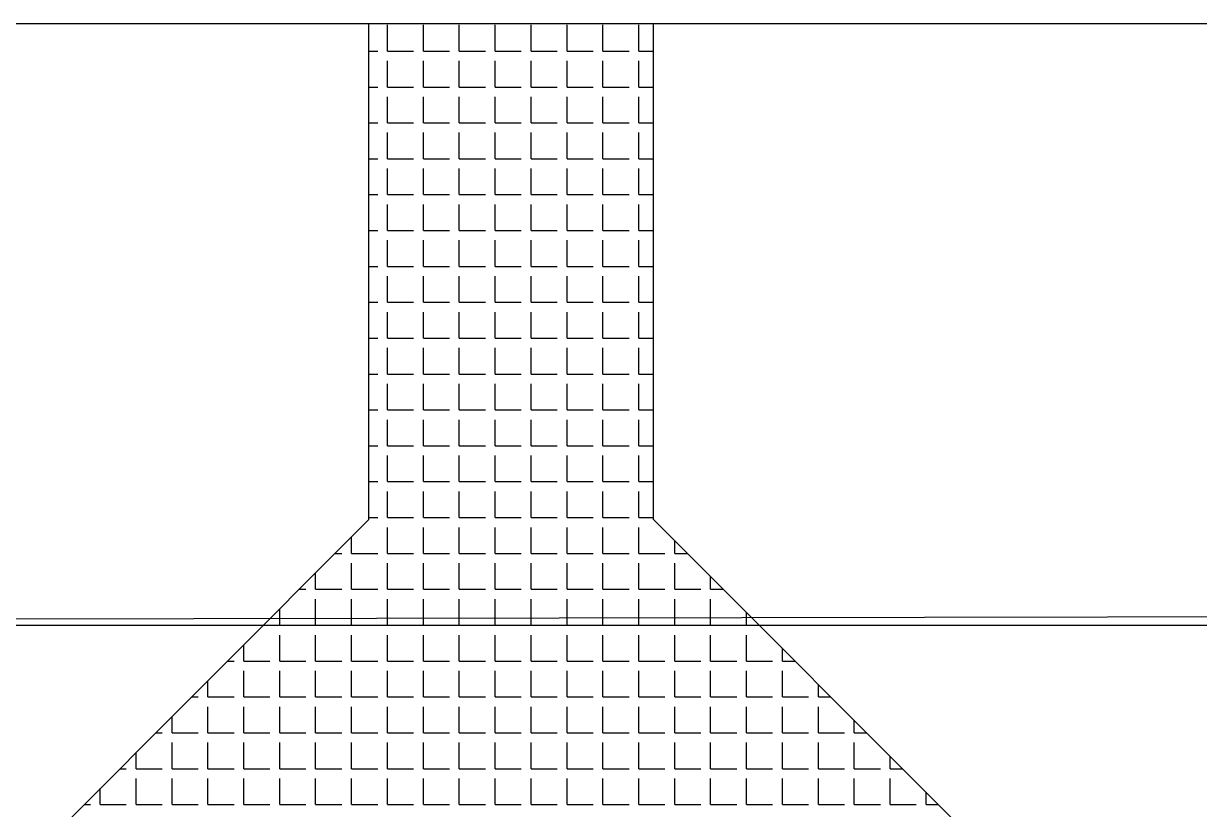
# Model space of a CAD drawing. Header units: millimetres. Extents: x -2063041 to -1932644, y 197605868 to 197643080.
# Drawn here: x -2047647.9 to -2047477.2, y 197626825.6 to 197626939.8 of the extents above; entities that cross this region are included whole.
import ezdxf

# ---------------------------------------------------------------- set-up
doc = ezdxf.new("R2010")
doc.units = ezdxf.units.MM
doc.layers.add('СКУД', color=7, linetype='Continuous')

msp = doc.modelspace()

# ---------------------------------------------------------------- linework, layer by layer
at = {"layer": 'СКУД', "color": 18, "true_color": 0x000000}
for p, q in [((-2047595.05, 197626935.76), (-2047595.05, 197626939.55)), ((-2047589.84, 197626935.76), (-2047589.84, 197626939.55)), ((-2047584.62, 197626935.76), (-2047584.62, 197626939.55)), ((-2047579.41, 197626935.76), (-2047579.41, 197626939.55)), ((-2047574.2, 197626935.76), (-2047574.2, 197626939.55)), ((-2047568.98, 197626935.76), (-2047568.98, 197626939.55)), ((-2047563.77, 197626935.76), (-2047563.77, 197626939.55)), ((-2047558.56, 197626935.76), (-2047558.56, 197626939.55)), ((-2047597.76, 197626935.76), (-2047596.47, 197626935.76)), ((-2047595.05, 197626935.76), (-2047591.26, 197626935.76)), ((-2047595.05, 197626930.54), (-2047595.05, 197626934.34)), ((-2047589.84, 197626935.76), (-2047586.05, 197626935.76)), ((-2047589.84, 197626930.54), (-2047589.84, 197626934.34)), ((-2047584.62, 197626935.76), (-2047580.83, 197626935.76)), ((-2047584.62, 197626930.54), (-2047584.62, 197626934.34)), ((-2047579.41, 197626935.76), (-2047575.62, 197626935.76)), ((-2047579.41, 197626930.54), (-2047579.41, 197626934.34)), ((-2047574.2, 197626935.76), (-2047570.41, 197626935.76)), ((-2047574.2, 197626930.54), (-2047574.2, 197626934.34)), ((-2047568.98, 197626935.76), (-2047565.19, 197626935.76)), ((-2047568.98, 197626930.54), (-2047568.98, 197626934.34)), ((-2047563.77, 197626935.76), (-2047559.98, 197626935.76)), ((-2047563.77, 197626930.54), (-2047563.77, 197626934.34)), ((-2047558.56, 197626935.76), (-2047556.41, 197626935.76)), ((-2047558.56, 197626930.54), (-2047558.56, 197626934.34)), ((-2047597.76, 197626930.54), (-2047596.47, 197626930.54)), ((-2047595.05, 197626930.54), (-2047591.26, 197626930.54)), ((-2047595.05, 197626925.33), (-2047595.05, 197626929.12)), ((-2047589.84, 197626930.54), (-2047586.05, 197626930.54)), ((-2047589.84, 197626925.33), (-2047589.84, 197626929.12)), ((-2047584.62, 197626930.54), (-2047580.83, 197626930.54)), ((-2047584.62, 197626925.33), (-2047584.62, 197626929.12)), ((-2047579.41, 197626930.54), (-2047575.62, 197626930.54)), ((-2047579.41, 197626925.33), (-2047579.41, 197626929.12)), ((-2047574.2, 197626930.54), (-2047570.41, 197626930.54)), ((-2047574.2, 197626925.33), (-2047574.2, 197626929.12)), ((-2047568.98, 197626930.54), (-2047565.19, 197626930.54)), ((-2047568.98, 197626925.33), (-2047568.98, 197626929.12)), ((-2047563.77, 197626930.54), (-2047559.98, 197626930.54)), ((-2047563.77, 197626925.33), (-2047563.77, 197626929.12)), ((-2047558.56, 197626930.54), (-2047556.41, 197626930.54)), ((-2047558.56, 197626925.33), (-2047558.56, 197626929.12)), ((-2047597.76, 197626925.33), (-2047596.47, 197626925.33)), ((-2047595.05, 197626925.33), (-2047591.26, 197626925.33)), ((-2047589.84, 197626925.33), (-2047586.05, 197626925.33)), ((-2047584.62, 197626925.33), (-2047580.83, 197626925.33)), ((-2047579.41, 197626925.33), (-2047575.62, 197626925.33)), ((-2047574.2, 197626925.33), (-2047570.41, 197626925.33)), ((-2047568.98, 197626925.33), (-2047565.19, 197626925.33)), ((-2047563.77, 197626925.33), (-2047559.98, 197626925.33)), ((-2047558.56, 197626925.33), (-2047556.41, 197626925.33)), ((-2047595.05, 197626920.12), (-2047595.05, 197626923.91)), ((-2047589.84, 197626920.12), (-2047589.84, 197626923.91)), ((-2047584.62, 197626920.12), (-2047584.62, 197626923.91)), ((-2047579.41, 197626920.12), (-2047579.41, 197626923.91)), ((-2047574.2, 197626920.12), (-2047574.2, 197626923.91)), ((-2047568.98, 197626920.12), (-2047568.98, 197626923.91)), ((-2047563.77, 197626920.12), (-2047563.77, 197626923.91)), ((-2047558.56, 197626920.12), (-2047558.56, 197626923.91)), ((-2047597.76, 197626920.12), (-2047596.47, 197626920.12)), ((-2047595.05, 197626920.12), (-2047591.26, 197626920.12)), ((-2047589.84, 197626920.12), (-2047586.05, 197626920.12)), ((-2047584.62, 197626920.12), (-2047580.83, 197626920.12)), ((-2047579.41, 197626920.12), (-2047575.62, 197626920.12)), ((-2047574.2, 197626920.12), (-2047570.41, 197626920.12)), ((-2047568.98, 197626920.12), (-2047565.19, 197626920.12)), ((-2047563.77, 197626920.12), (-2047559.98, 197626920.12)), ((-2047558.56, 197626920.12), (-2047556.41, 197626920.12)), ((-2047595.05, 197626914.9), (-2047595.05, 197626918.7)), ((-2047589.84, 197626914.9), (-2047589.84, 197626918.7)), ((-2047584.62, 197626914.9), (-2047584.62, 197626918.7)), ((-2047579.41, 197626914.9), (-2047579.41, 197626918.7)), ((-2047574.2, 197626914.9), (-2047574.2, 197626918.7)), ((-2047568.98, 197626914.9), (-2047568.98, 197626918.7)), ((-2047563.77, 197626914.9), (-2047563.77, 197626918.7)), ((-2047558.56, 197626914.9), (-2047558.56, 197626918.7)), ((-2047597.76, 197626914.9), (-2047596.47, 197626914.9)), ((-2047595.05, 197626914.9), (-2047591.26, 197626914.9)), ((-2047589.84, 197626914.9), (-2047586.05, 197626914.9)), ((-2047584.62, 197626914.9), (-2047580.83, 197626914.9)), ((-2047579.41, 197626914.9), (-2047575.62, 197626914.9)), ((-2047574.2, 197626914.9), (-2047570.41, 197626914.9)), ((-2047568.98, 197626914.9), (-2047565.19, 197626914.9)), ((-2047563.77, 197626914.9), (-2047559.98, 197626914.9)), ((-2047558.56, 197626914.9), (-2047556.41, 197626914.9)), ((-2047595.05, 197626909.69), (-2047595.05, 197626913.48)), ((-2047589.84, 197626909.69), (-2047589.84, 197626913.48)), ((-2047584.62, 197626909.69), (-2047584.62, 197626913.48)), ((-2047579.41, 197626909.69), (-2047579.41, 197626913.48)), ((-2047574.2, 197626909.69), (-2047574.2, 197626913.48)), ((-2047568.98, 197626909.69), (-2047568.98, 197626913.48)), ((-2047563.77, 197626909.69), (-2047563.77, 197626913.48)), ((-2047558.56, 197626909.69), (-2047558.56, 197626913.48)), ((-2047597.76, 197626909.69), (-2047596.47, 197626909.69)), ((-2047595.05, 197626909.69), (-2047591.26, 197626909.69)), ((-2047589.84, 197626909.69), (-2047586.05, 197626909.69)), ((-2047584.62, 197626909.69), (-2047580.83, 197626909.69)), ((-2047579.41, 197626909.69), (-2047575.62, 197626909.69)), ((-2047574.2, 197626909.69), (-2047570.41, 197626909.69)), ((-2047568.98, 197626909.69), (-2047565.19, 197626909.69)), ((-2047563.77, 197626909.69), (-2047559.98, 197626909.69)), ((-2047558.56, 197626909.69), (-2047556.41, 197626909.69)), ((-2047595.05, 197626904.48), (-2047595.05, 197626908.27)), ((-2047589.84, 197626904.48), (-2047589.84, 197626908.27)), ((-2047584.62, 197626904.48), (-2047584.62, 197626908.27)), ((-2047579.41, 197626904.48), (-2047579.41, 197626908.27)), ((-2047574.2, 197626904.48), (-2047574.2, 197626908.27)), ((-2047568.98, 197626904.48), (-2047568.98, 197626908.27)), ((-2047563.77, 197626904.48), (-2047563.77, 197626908.27)), ((-2047558.56, 197626904.48), (-2047558.56, 197626908.27)), ((-2047597.76, 197626904.48), (-2047596.47, 197626904.48)), ((-2047595.05, 197626904.48), (-2047591.26, 197626904.48)), ((-2047589.84, 197626904.48), (-2047586.05, 197626904.48)), ((-2047584.62, 197626904.48), (-2047580.83, 197626904.48)), ((-2047579.41, 197626904.48), (-2047575.62, 197626904.48)), ((-2047574.2, 197626904.48), (-2047570.41, 197626904.48)), ((-2047568.98, 197626904.48), (-2047565.19, 197626904.48)), ((-2047563.77, 197626904.48), (-2047559.98, 197626904.48)), ((-2047558.56, 197626904.48), (-2047556.41, 197626904.48)), ((-2047595.05, 197626899.26), (-2047595.05, 197626903.06)), ((-2047589.84, 197626899.26), (-2047589.84, 197626903.06)), ((-2047584.62, 197626899.26), (-2047584.62, 197626903.06)), ((-2047579.41, 197626899.26), (-2047579.41, 197626903.06)), ((-2047574.2, 197626899.26), (-2047574.2, 197626903.06)), ((-2047568.98, 197626899.26), (-2047568.98, 197626903.06)), ((-2047563.77, 197626899.26), (-2047563.77, 197626903.06)), ((-2047558.56, 197626899.26), (-2047558.56, 197626903.06)), ((-2047597.76, 197626899.26), (-2047596.47, 197626899.26)), ((-2047595.05, 197626899.26), (-2047591.26, 197626899.26)), ((-2047589.84, 197626899.26), (-2047586.05, 197626899.26)), ((-2047584.62, 197626899.26), (-2047580.83, 197626899.26)), ((-2047579.41, 197626899.26), (-2047575.62, 197626899.26)), ((-2047574.2, 197626899.26), (-2047570.41, 197626899.26)), ((-2047568.98, 197626899.26), (-2047565.19, 197626899.26)), ((-2047563.77, 197626899.26), (-2047559.98, 197626899.26)), ((-2047558.56, 197626899.26), (-2047556.41, 197626899.26)), ((-2047595.05, 197626894.05), (-2047595.05, 197626897.84)), ((-2047589.84, 197626894.05), (-2047589.84, 197626897.84)), ((-2047584.62, 197626894.05), (-2047584.62, 197626897.84)), ((-2047579.41, 197626894.05), (-2047579.41, 197626897.84)), ((-2047574.2, 197626894.05), (-2047574.2, 197626897.84)), ((-2047568.98, 197626894.05), (-2047568.98, 197626897.84)), ((-2047563.77, 197626894.05), (-2047563.77, 197626897.84)), ((-2047558.56, 197626894.05), (-2047558.56, 197626897.84)), ((-2047597.76, 197626894.05), (-2047596.47, 197626894.05)), ((-2047595.05, 197626894.05), (-2047591.26, 197626894.05)), ((-2047589.84, 197626894.05), (-2047586.05, 197626894.05)), ((-2047584.62, 197626894.05), (-2047580.83, 197626894.05)), ((-2047579.41, 197626894.05), (-2047575.62, 197626894.05)), ((-2047574.2, 197626894.05), (-2047570.41, 197626894.05)), ((-2047568.98, 197626894.05), (-2047565.19, 197626894.05)), ((-2047563.77, 197626894.05), (-2047559.98, 197626894.05)), ((-2047558.56, 197626894.05), (-2047556.41, 197626894.05)), ((-2047595.05, 197626888.84), (-2047595.05, 197626892.63)), ((-2047589.84, 197626888.84), (-2047589.84, 197626892.63)), ((-2047584.62, 197626888.84), (-2047584.62, 197626892.63)), ((-2047579.41, 197626888.84), (-2047579.41, 197626892.63)), ((-2047574.2, 197626888.84), (-2047574.2, 197626892.63)), ((-2047568.98, 197626888.84), (-2047568.98, 197626892.63)), ((-2047563.77, 197626888.84), (-2047563.77, 197626892.63)), ((-2047558.56, 197626888.84), (-2047558.56, 197626892.63)), ((-2047597.76, 197626888.84), (-2047596.47, 197626888.84)), ((-2047595.05, 197626888.84), (-2047591.26, 197626888.84)), ((-2047589.84, 197626888.84), (-2047586.05, 197626888.84)), ((-2047584.62, 197626888.84), (-2047580.83, 197626888.84)), ((-2047579.41, 197626888.84), (-2047575.62, 197626888.84)), ((-2047574.2, 197626888.84), (-2047570.41, 197626888.84)), ((-2047568.98, 197626888.84), (-2047565.19, 197626888.84)), ((-2047563.77, 197626888.84), (-2047559.98, 197626888.84)), ((-2047558.56, 197626888.84), (-2047556.41, 197626888.84)), ((-2047595.05, 197626883.62), (-2047595.05, 197626887.42)), ((-2047589.84, 197626883.62), (-2047589.84, 197626887.42)), ((-2047584.62, 197626883.62), (-2047584.62, 197626887.42)), ((-2047579.41, 197626883.62), (-2047579.41, 197626887.42)), ((-2047574.2, 197626883.62), (-2047574.2, 197626887.42)), ((-2047568.98, 197626883.62), (-2047568.98, 197626887.42)), ((-2047563.77, 197626883.62), (-2047563.77, 197626887.42)), ((-2047558.56, 197626883.62), (-2047558.56, 197626887.42)), ((-2047597.76, 197626883.62), (-2047596.47, 197626883.62)), ((-2047595.05, 197626883.62), (-2047591.26, 197626883.62)), ((-2047589.84, 197626883.62), (-2047586.05, 197626883.62)), ((-2047584.62, 197626883.62), (-2047580.83, 197626883.62)), ((-2047579.41, 197626883.62), (-2047575.62, 197626883.62)), ((-2047574.2, 197626883.62), (-2047570.41, 197626883.62)), ((-2047568.98, 197626883.62), (-2047565.19, 197626883.62)), ((-2047563.77, 197626883.62), (-2047559.98, 197626883.62)), ((-2047558.56, 197626883.62), (-2047556.41, 197626883.62)), ((-2047595.05, 197626878.41), (-2047595.05, 197626882.2)), ((-2047589.84, 197626878.41), (-2047589.84, 197626882.2)), ((-2047584.62, 197626878.41), (-2047584.62, 197626882.2)), ((-2047579.41, 197626878.41), (-2047579.41, 197626882.2)), ((-2047574.2, 197626878.41), (-2047574.2, 197626882.2)), ((-2047568.98, 197626878.41), (-2047568.98, 197626882.2)), ((-2047563.77, 197626878.41), (-2047563.77, 197626882.2)), ((-2047558.56, 197626878.41), (-2047558.56, 197626882.2)), ((-2047597.76, 197626878.41), (-2047596.47, 197626878.41)), ((-2047595.05, 197626878.41), (-2047591.26, 197626878.41)), ((-2047589.84, 197626878.41), (-2047586.05, 197626878.41)), ((-2047584.62, 197626878.41), (-2047580.83, 197626878.41)), ((-2047579.41, 197626878.41), (-2047575.62, 197626878.41)), ((-2047574.2, 197626878.41), (-2047570.41, 197626878.41)), ((-2047568.98, 197626878.41), (-2047565.19, 197626878.41)), ((-2047563.77, 197626878.41), (-2047559.98, 197626878.41)), ((-2047558.56, 197626878.41), (-2047556.41, 197626878.41)), ((-2047595.05, 197626873.2), (-2047595.05, 197626876.99)), ((-2047589.84, 197626873.2), (-2047589.84, 197626876.99)), ((-2047584.62, 197626873.2), (-2047584.62, 197626876.99)), ((-2047579.41, 197626873.2), (-2047579.41, 197626876.99)), ((-2047574.2, 197626873.2), (-2047574.2, 197626876.99)), ((-2047568.98, 197626873.2), (-2047568.98, 197626876.99)), ((-2047563.77, 197626873.2), (-2047563.77, 197626876.99)), ((-2047558.56, 197626873.2), (-2047558.56, 197626876.99)), ((-2047597.76, 197626873.2), (-2047596.47, 197626873.2)), ((-2047595.05, 197626873.2), (-2047591.26, 197626873.2)), ((-2047589.84, 197626873.2), (-2047586.05, 197626873.2)), ((-2047584.62, 197626873.2), (-2047580.83, 197626873.2)), ((-2047579.41, 197626873.2), (-2047575.62, 197626873.2)), ((-2047574.2, 197626873.2), (-2047570.41, 197626873.2)), ((-2047568.98, 197626873.2), (-2047565.19, 197626873.2)), ((-2047563.77, 197626873.2), (-2047559.98, 197626873.2)), ((-2047558.56, 197626873.2), (-2047556.41, 197626873.2)), ((-2047595.05, 197626867.98), (-2047595.05, 197626871.78)), ((-2047589.84, 197626867.98), (-2047589.84, 197626871.78)), ((-2047584.62, 197626867.98), (-2047584.62, 197626871.78)), ((-2047579.41, 197626867.98), (-2047579.41, 197626871.78)), ((-2047574.2, 197626867.98), (-2047574.2, 197626871.78)), ((-2047568.98, 197626867.98), (-2047568.98, 197626871.78)), ((-2047563.77, 197626867.98), (-2047563.77, 197626871.78)), ((-2047558.56, 197626867.98), (-2047558.56, 197626871.78)), ((-2047597.76, 197626867.98), (-2047596.47, 197626867.98)), ((-2047595.05, 197626867.98), (-2047591.26, 197626867.98)), ((-2047589.84, 197626867.98), (-2047586.05, 197626867.98)), ((-2047584.62, 197626867.98), (-2047580.83, 197626867.98)), ((-2047579.41, 197626867.98), (-2047575.62, 197626867.98)), ((-2047574.2, 197626867.98), (-2047570.41, 197626867.98)), ((-2047568.98, 197626867.98), (-2047565.19, 197626867.98)), ((-2047563.77, 197626867.98), (-2047559.98, 197626867.98)), ((-2047558.56, 197626867.98), (-2047556.41, 197626867.98)), ((-2047595.05, 197626862.77), (-2047595.05, 197626866.56)), ((-2047589.84, 197626862.77), (-2047589.84, 197626866.56)), ((-2047584.62, 197626862.77), (-2047584.62, 197626866.56)), ((-2047579.41, 197626862.77), (-2047579.41, 197626866.56)), ((-2047574.2, 197626862.77), (-2047574.2, 197626866.56)), ((-2047568.98, 197626862.77), (-2047568.98, 197626866.56)), ((-2047563.77, 197626862.77), (-2047563.77, 197626866.56)), ((-2047558.56, 197626862.77), (-2047558.56, 197626866.56)), ((-2047600.26, 197626862.77), (-2047600.26, 197626865.17)), ((-2047553.34, 197626862.77), (-2047553.34, 197626864.61)), ((-2047602.66, 197626862.77), (-2047601.69, 197626862.77)), ((-2047600.26, 197626862.77), (-2047596.47, 197626862.77)), ((-2047595.05, 197626862.77), (-2047591.26, 197626862.77)), ((-2047589.84, 197626862.77), (-2047586.05, 197626862.77)), ((-2047584.62, 197626862.77), (-2047580.83, 197626862.77)), ((-2047579.41, 197626862.77), (-2047575.62, 197626862.77)), ((-2047574.2, 197626862.77), (-2047570.41, 197626862.77)), ((-2047568.98, 197626862.77), (-2047565.19, 197626862.77)), ((-2047563.77, 197626862.77), (-2047559.98, 197626862.77)), ((-2047558.56, 197626862.77), (-2047554.77, 197626862.77)), ((-2047553.34, 197626862.77), (-2047551.51, 197626862.77)), ((-2047600.26, 197626857.56), (-2047600.26, 197626861.35)), ((-2047595.05, 197626857.56), (-2047595.05, 197626861.35)), ((-2047589.84, 197626857.56), (-2047589.84, 197626861.35)), ((-2047584.62, 197626857.56), (-2047584.62, 197626861.35)), ((-2047579.41, 197626857.56), (-2047579.41, 197626861.35)), ((-2047574.2, 197626857.56), (-2047574.2, 197626861.35)), ((-2047568.98, 197626857.56), (-2047568.98, 197626861.35)), ((-2047563.77, 197626857.56), (-2047563.77, 197626861.35)), ((-2047558.56, 197626857.56), (-2047558.56, 197626861.35)), ((-2047553.34, 197626857.56), (-2047553.34, 197626861.35)), ((-2047605.48, 197626857.56), (-2047605.48, 197626859.95)), ((-2047548.13, 197626857.56), (-2047548.13, 197626859.39)), ((-2047607.86, 197626857.56), (-2047606.9, 197626857.56)), ((-2047605.48, 197626857.56), (-2047601.69, 197626857.56)), ((-2047600.26, 197626857.56), (-2047596.47, 197626857.56)), ((-2047595.05, 197626857.56), (-2047591.26, 197626857.56)), ((-2047589.84, 197626857.56), (-2047586.05, 197626857.56)), ((-2047584.62, 197626857.56), (-2047580.83, 197626857.56)), ((-2047579.41, 197626857.56), (-2047575.62, 197626857.56)), ((-2047574.2, 197626857.56), (-2047570.41, 197626857.56)), ((-2047568.98, 197626857.56), (-2047565.19, 197626857.56)), ((-2047563.77, 197626857.56), (-2047559.98, 197626857.56)), ((-2047558.56, 197626857.56), (-2047554.77, 197626857.56)), ((-2047553.34, 197626857.56), (-2047549.55, 197626857.56)), ((-2047548.13, 197626857.56), (-2047546.31, 197626857.56)), ((-2047605.48, 197626852.34), (-2047605.48, 197626856.14)), ((-2047600.26, 197626852.34), (-2047600.26, 197626856.14)), ((-2047595.05, 197626852.34), (-2047595.05, 197626856.14)), ((-2047589.84, 197626852.34), (-2047589.84, 197626856.14)), ((-2047584.62, 197626852.34), (-2047584.62, 197626856.14)), ((-2047579.41, 197626852.34), (-2047579.41, 197626856.14)), ((-2047574.2, 197626852.34), (-2047574.2, 197626856.14)), ((-2047568.98, 197626852.34), (-2047568.98, 197626856.14)), ((-2047563.77, 197626852.34), (-2047563.77, 197626856.14)), ((-2047558.56, 197626852.34), (-2047558.56, 197626856.14)), ((-2047553.34, 197626852.34), (-2047553.34, 197626856.14)), ((-2047548.13, 197626852.34), (-2047548.13, 197626856.14)), ((-2047610.69, 197626852.34), (-2047610.69, 197626854.73)), ((-2047542.92, 197626852.34), (-2047542.92, 197626854.16)), ((-2047613.07, 197626852.34), (-2047612.11, 197626852.34)), ((-2047610.69, 197626852.34), (-2047606.9, 197626852.34)), ((-2047605.48, 197626852.34), (-2047601.69, 197626852.34)), ((-2047600.26, 197626852.34), (-2047596.47, 197626852.34)), ((-2047595.05, 197626852.34), (-2047591.26, 197626852.34)), ((-2047589.84, 197626852.34), (-2047586.05, 197626852.34)), ((-2047584.62, 197626852.34), (-2047580.83, 197626852.34)), ((-2047579.41, 197626852.34), (-2047575.62, 197626852.34)), ((-2047574.2, 197626852.34), (-2047570.41, 197626852.34)), ((-2047568.98, 197626852.34), (-2047565.19, 197626852.34)), ((-2047563.77, 197626852.34), (-2047559.98, 197626852.34)), ((-2047558.56, 197626852.34), (-2047554.77, 197626852.34)), ((-2047553.34, 197626852.34), (-2047549.55, 197626852.34)), ((-2047548.13, 197626852.34), (-2047544.34, 197626852.34)), ((-2047542.92, 197626852.34), (-2047541.1, 197626852.34)), ((-2047610.69, 197626847.13), (-2047610.69, 197626850.92)), ((-2047605.48, 197626847.13), (-2047605.48, 197626850.92)), ((-2047600.26, 197626847.13), (-2047600.26, 197626850.92)), ((-2047595.05, 197626847.13), (-2047595.05, 197626850.92)), ((-2047589.84, 197626847.13), (-2047589.84, 197626850.92)), ((-2047584.62, 197626847.13), (-2047584.62, 197626850.92)), ((-2047579.41, 197626847.13), (-2047579.41, 197626850.92)), ((-2047574.2, 197626847.13), (-2047574.2, 197626850.92)), ((-2047568.98, 197626847.13), (-2047568.98, 197626850.92)), ((-2047563.77, 197626847.13), (-2047563.77, 197626850.92)), ((-2047558.56, 197626847.13), (-2047558.56, 197626850.92)), ((-2047553.34, 197626847.13), (-2047553.34, 197626850.92)), ((-2047548.13, 197626847.13), (-2047548.13, 197626850.92)), ((-2047542.92, 197626847.13), (-2047542.92, 197626850.92)), ((-2047615.9, 197626847.13), (-2047615.9, 197626849.5)), ((-2047537.7, 197626847.13), (-2047537.7, 197626848.94)), ((-2047618.27, 197626847.13), (-2047617.33, 197626847.13)), ((-2047615.9, 197626847.13), (-2047612.11, 197626847.13)), ((-2047610.69, 197626847.13), (-2047606.9, 197626847.13)), ((-2047605.48, 197626847.13), (-2047601.69, 197626847.13)), ((-2047600.26, 197626847.13), (-2047596.47, 197626847.13)), ((-2047595.05, 197626847.13), (-2047591.26, 197626847.13)), ((-2047589.84, 197626847.13), (-2047586.05, 197626847.13)), ((-2047584.62, 197626847.13), (-2047580.83, 197626847.13)), ((-2047579.41, 197626847.13), (-2047575.62, 197626847.13)), ((-2047574.2, 197626847.13), (-2047570.41, 197626847.13)), ((-2047568.98, 197626847.13), (-2047565.19, 197626847.13)), ((-2047563.77, 197626847.13), (-2047559.98, 197626847.13)), ((-2047558.56, 197626847.13), (-2047554.77, 197626847.13)), ((-2047553.34, 197626847.13), (-2047549.55, 197626847.13)), ((-2047548.13, 197626847.13), (-2047544.34, 197626847.13)), ((-2047542.92, 197626847.13), (-2047539.13, 197626847.13)), ((-2047537.7, 197626847.13), (-2047535.9, 197626847.13)), ((-2047615.9, 197626841.92), (-2047615.9, 197626845.71)), ((-2047610.69, 197626841.92), (-2047610.69, 197626845.71)), ((-2047605.48, 197626841.92), (-2047605.48, 197626845.71)), ((-2047600.26, 197626841.92), (-2047600.26, 197626845.71)), ((-2047595.05, 197626841.92), (-2047595.05, 197626845.71)), ((-2047589.84, 197626841.92), (-2047589.84, 197626845.71)), ((-2047584.62, 197626841.92), (-2047584.62, 197626845.71)), ((-2047579.41, 197626841.92), (-2047579.41, 197626845.71)), ((-2047574.2, 197626841.92), (-2047574.2, 197626845.71)), ((-2047568.98, 197626841.92), (-2047568.98, 197626845.71)), ((-2047563.77, 197626841.92), (-2047563.77, 197626845.71)), ((-2047558.56, 197626841.92), (-2047558.56, 197626845.71)), ((-2047553.34, 197626841.92), (-2047553.34, 197626845.71)), ((-2047548.13, 197626841.92), (-2047548.13, 197626845.71)), ((-2047542.92, 197626841.92), (-2047542.92, 197626845.71)), ((-2047537.7, 197626841.92), (-2047537.7, 197626845.71)), ((-2047621.12, 197626841.92), (-2047621.12, 197626844.28)), ((-2047532.49, 197626841.92), (-2047532.49, 197626843.72)), ((-2047623.48, 197626841.92), (-2047622.54, 197626841.92)), ((-2047621.12, 197626841.92), (-2047617.33, 197626841.92)), ((-2047621.12, 197626836.7), (-2047621.12, 197626840.5)), ((-2047615.9, 197626841.92), (-2047612.11, 197626841.92)), ((-2047615.9, 197626836.7), (-2047615.9, 197626840.5)), ((-2047610.69, 197626841.92), (-2047606.9, 197626841.92)), ((-2047610.69, 197626836.7), (-2047610.69, 197626840.5)), ((-2047605.48, 197626841.92), (-2047601.69, 197626841.92)), ((-2047605.48, 197626836.7), (-2047605.48, 197626840.5)), ((-2047600.26, 197626841.92), (-2047596.47, 197626841.92)), ((-2047600.26, 197626836.7), (-2047600.26, 197626840.5)), ((-2047595.05, 197626841.92), (-2047591.26, 197626841.92)), ((-2047595.05, 197626836.7), (-2047595.05, 197626840.5)), ((-2047589.84, 197626841.92), (-2047586.05, 197626841.92)), ((-2047589.84, 197626836.7), (-2047589.84, 197626840.5)), ((-2047584.62, 197626841.92), (-2047580.83, 197626841.92)), ((-2047584.62, 197626836.7), (-2047584.62, 197626840.5)), ((-2047579.41, 197626841.92), (-2047575.62, 197626841.92)), ((-2047579.41, 197626836.7), (-2047579.41, 197626840.5)), ((-2047574.2, 197626841.92), (-2047570.41, 197626841.92)), ((-2047574.2, 197626836.7), (-2047574.2, 197626840.5)), ((-2047568.98, 197626841.92), (-2047565.19, 197626841.92)), ((-2047568.98, 197626836.7), (-2047568.98, 197626840.5)), ((-2047563.77, 197626841.92), (-2047559.98, 197626841.92)), ((-2047563.77, 197626836.7), (-2047563.77, 197626840.5)), ((-2047558.56, 197626841.92), (-2047554.77, 197626841.92)), ((-2047558.56, 197626836.7), (-2047558.56, 197626840.5)), ((-2047553.34, 197626841.92), (-2047549.55, 197626841.92)), ((-2047553.34, 197626836.7), (-2047553.34, 197626840.5)), ((-2047548.13, 197626841.92), (-2047544.34, 197626841.92)), ((-2047548.13, 197626836.7), (-2047548.13, 197626840.5)), ((-2047542.92, 197626841.92), (-2047539.13, 197626841.92)), ((-2047542.92, 197626836.7), (-2047542.92, 197626840.5)), ((-2047537.7, 197626841.92), (-2047533.91, 197626841.92)), ((-2047537.7, 197626836.7), (-2047537.7, 197626840.5)), ((-2047532.49, 197626841.92), (-2047530.7, 197626841.92)), ((-2047532.49, 197626836.7), (-2047532.49, 197626840.5)), ((-2047626.33, 197626836.7), (-2047626.33, 197626839.06)), ((-2047527.28, 197626836.7), (-2047527.28, 197626838.49)), ((-2047628.68, 197626836.7), (-2047627.75, 197626836.7)), ((-2047626.33, 197626836.7), (-2047622.54, 197626836.7)), ((-2047626.33, 197626831.49), (-2047626.33, 197626835.28)), ((-2047621.12, 197626836.7), (-2047617.33, 197626836.7)), ((-2047621.12, 197626831.49), (-2047621.12, 197626835.28)), ((-2047615.9, 197626836.7), (-2047612.11, 197626836.7)), ((-2047615.9, 197626831.49), (-2047615.9, 197626835.28)), ((-2047610.69, 197626836.7), (-2047606.9, 197626836.7)), ((-2047610.69, 197626831.49), (-2047610.69, 197626835.28)), ((-2047605.48, 197626836.7), (-2047601.69, 197626836.7)), ((-2047605.48, 197626831.49), (-2047605.48, 197626835.28)), ((-2047600.26, 197626836.7), (-2047596.47, 197626836.7)), ((-2047600.26, 197626831.49), (-2047600.26, 197626835.28)), ((-2047595.05, 197626836.7), (-2047591.26, 197626836.7)), ((-2047595.05, 197626831.49), (-2047595.05, 197626835.28)), ((-2047589.84, 197626836.7), (-2047586.05, 197626836.7)), ((-2047589.84, 197626831.49), (-2047589.84, 197626835.28)), ((-2047584.62, 197626836.7), (-2047580.83, 197626836.7)), ((-2047584.62, 197626831.49), (-2047584.62, 197626835.28)), ((-2047579.41, 197626836.7), (-2047575.62, 197626836.7)), ((-2047579.41, 197626831.49), (-2047579.41, 197626835.28)), ((-2047574.2, 197626836.7), (-2047570.41, 197626836.7)), ((-2047574.2, 197626831.49), (-2047574.2, 197626835.28)), ((-2047568.98, 197626836.7), (-2047565.19, 197626836.7)), ((-2047568.98, 197626831.49), (-2047568.98, 197626835.28)), ((-2047563.77, 197626836.7), (-2047559.98, 197626836.7)), ((-2047563.77, 197626831.49), (-2047563.77, 197626835.28)), ((-2047558.56, 197626836.7), (-2047554.77, 197626836.7)), ((-2047558.56, 197626831.49), (-2047558.56, 197626835.28)), ((-2047553.34, 197626836.7), (-2047549.55, 197626836.7)), ((-2047553.34, 197626831.49), (-2047553.34, 197626835.28)), ((-2047548.13, 197626836.7), (-2047544.34, 197626836.7)), ((-2047548.13, 197626831.49), (-2047548.13, 197626835.28)), ((-2047542.92, 197626836.7), (-2047539.13, 197626836.7)), ((-2047542.92, 197626831.49), (-2047542.92, 197626835.28)), ((-2047537.7, 197626836.7), (-2047533.91, 197626836.7)), ((-2047537.7, 197626831.49), (-2047537.7, 197626835.28)), ((-2047532.49, 197626836.7), (-2047528.7, 197626836.7)), ((-2047532.49, 197626831.49), (-2047532.49, 197626835.28)), ((-2047527.28, 197626836.7), (-2047525.49, 197626836.7)), ((-2047527.28, 197626831.49), (-2047527.28, 197626835.28)), ((-2047631.54, 197626831.49), (-2047631.54, 197626833.83)), ((-2047522.06, 197626831.49), (-2047522.06, 197626833.27)), ((-2047633.88, 197626831.49), (-2047632.97, 197626831.49)), ((-2047631.54, 197626831.49), (-2047627.75, 197626831.49)), ((-2047631.54, 197626826.28), (-2047631.54, 197626830.07)), ((-2047626.33, 197626831.49), (-2047622.54, 197626831.49)), ((-2047626.33, 197626826.28), (-2047626.33, 197626830.07)), ((-2047621.12, 197626831.49), (-2047617.33, 197626831.49)), ((-2047621.12, 197626826.28), (-2047621.12, 197626830.07)), ((-2047615.9, 197626831.49), (-2047612.11, 197626831.49)), ((-2047615.9, 197626826.28), (-2047615.9, 197626830.07)), ((-2047610.69, 197626831.49), (-2047606.9, 197626831.49)), ((-2047610.69, 197626826.28), (-2047610.69, 197626830.07)), ((-2047605.48, 197626831.49), (-2047601.69, 197626831.49)), ((-2047605.48, 197626826.28), (-2047605.48, 197626830.07)), ((-2047600.26, 197626831.49), (-2047596.47, 197626831.49)), ((-2047600.26, 197626826.28), (-2047600.26, 197626830.07)), ((-2047595.05, 197626831.49), (-2047591.26, 197626831.49)), ((-2047595.05, 197626826.28), (-2047595.05, 197626830.07)), ((-2047589.84, 197626831.49), (-2047586.05, 197626831.49)), ((-2047589.84, 197626826.28), (-2047589.84, 197626830.07)), ((-2047584.62, 197626831.49), (-2047580.83, 197626831.49)), ((-2047584.62, 197626826.28), (-2047584.62, 197626830.07)), ((-2047579.41, 197626831.49), (-2047575.62, 197626831.49)), ((-2047579.41, 197626826.28), (-2047579.41, 197626830.07)), ((-2047574.2, 197626831.49), (-2047570.41, 197626831.49)), ((-2047574.2, 197626826.28), (-2047574.2, 197626830.07)), ((-2047568.98, 197626831.49), (-2047565.19, 197626831.49)), ((-2047568.98, 197626826.28), (-2047568.98, 197626830.07)), ((-2047563.77, 197626831.49), (-2047559.98, 197626831.49)), ((-2047563.77, 197626826.28), (-2047563.77, 197626830.07)), ((-2047558.56, 197626831.49), (-2047554.77, 197626831.49)), ((-2047558.56, 197626826.28), (-2047558.56, 197626830.07)), ((-2047553.34, 197626831.49), (-2047549.55, 197626831.49)), ((-2047553.34, 197626826.28), (-2047553.34, 197626830.07)), ((-2047548.13, 197626831.49), (-2047544.34, 197626831.49)), ((-2047548.13, 197626826.28), (-2047548.13, 197626830.07)), ((-2047542.92, 197626831.49), (-2047539.13, 197626831.49)), ((-2047542.92, 197626826.28), (-2047542.92, 197626830.07)), ((-2047537.7, 197626831.49), (-2047533.91, 197626831.49)), ((-2047537.7, 197626826.28), (-2047537.7, 197626830.07)), ((-2047532.49, 197626831.49), (-2047528.7, 197626831.49)), ((-2047532.49, 197626826.28), (-2047532.49, 197626830.07)), ((-2047527.28, 197626831.49), (-2047523.49, 197626831.49)), ((-2047527.28, 197626826.28), (-2047527.28, 197626830.07)), ((-2047522.06, 197626831.49), (-2047520.29, 197626831.49)), ((-2047522.06, 197626826.28), (-2047522.06, 197626830.07)), ((-2047636.76, 197626826.28), (-2047636.76, 197626828.61)), ((-2047516.85, 197626826.28), (-2047516.85, 197626828.05)), ((-2047639.09, 197626826.28), (-2047638.18, 197626826.28)), ((-2047636.76, 197626826.28), (-2047632.97, 197626826.28)), ((-2047631.54, 197626826.28), (-2047627.75, 197626826.28)), ((-2047626.33, 197626826.28), (-2047622.54, 197626826.28)), ((-2047621.12, 197626826.28), (-2047617.33, 197626826.28)), ((-2047615.9, 197626826.28), (-2047612.11, 197626826.28)), ((-2047610.69, 197626826.28), (-2047606.9, 197626826.28)), ((-2047605.48, 197626826.28), (-2047601.69, 197626826.28)), ((-2047600.26, 197626826.28), (-2047596.47, 197626826.28)), ((-2047595.05, 197626826.28), (-2047591.26, 197626826.28)), ((-2047589.84, 197626826.28), (-2047586.05, 197626826.28)), ((-2047584.62, 197626826.28), (-2047580.83, 197626826.28)), ((-2047579.41, 197626826.28), (-2047575.62, 197626826.28)), ((-2047574.2, 197626826.28), (-2047570.41, 197626826.28)), ((-2047568.98, 197626826.28), (-2047565.19, 197626826.28)), ((-2047563.77, 197626826.28), (-2047559.98, 197626826.28)), ((-2047558.56, 197626826.28), (-2047554.77, 197626826.28)), ((-2047553.34, 197626826.28), (-2047549.55, 197626826.28)), ((-2047548.13, 197626826.28), (-2047544.34, 197626826.28)), ((-2047542.92, 197626826.28), (-2047539.13, 197626826.28)), ((-2047537.7, 197626826.28), (-2047533.91, 197626826.28)), ((-2047532.49, 197626826.28), (-2047528.7, 197626826.28)), ((-2047527.28, 197626826.28), (-2047523.49, 197626826.28)), ((-2047522.06, 197626826.28), (-2047518.27, 197626826.28)), ((-2047516.85, 197626826.28), (-2047515.08, 197626826.28))]:
    msp.add_line(p, q, dxfattribs=at)
for points in [[(-2048041.77, 197626939.77), (-2046455.74, 197626939.77)], [(-2047597.76, 197626888.8), (-2047597.76, 197626939.77)], [(-2047556.41, 197626888.8), (-2047556.41, 197626939.77)], [(-2047597.76, 197626867.68), (-2047597.76, 197626888.8)], [(-2047556.41, 197626867.68), (-2047556.41, 197626888.8)], [(-2047644.24, 197626821.11), (-2047597.76, 197626867.68)], [(-2047509.93, 197626821.11), (-2047556.41, 197626867.68)], [(-2046455.74, 197626855.38), (-2048127.36, 197626852.35)], [(-2048295.28, 197626852.35), (-2043663.44, 197626852.35)]]:
    msp.add_lwpolyline(points, dxfattribs=at)

doc.saveas('drawing.dxf')
